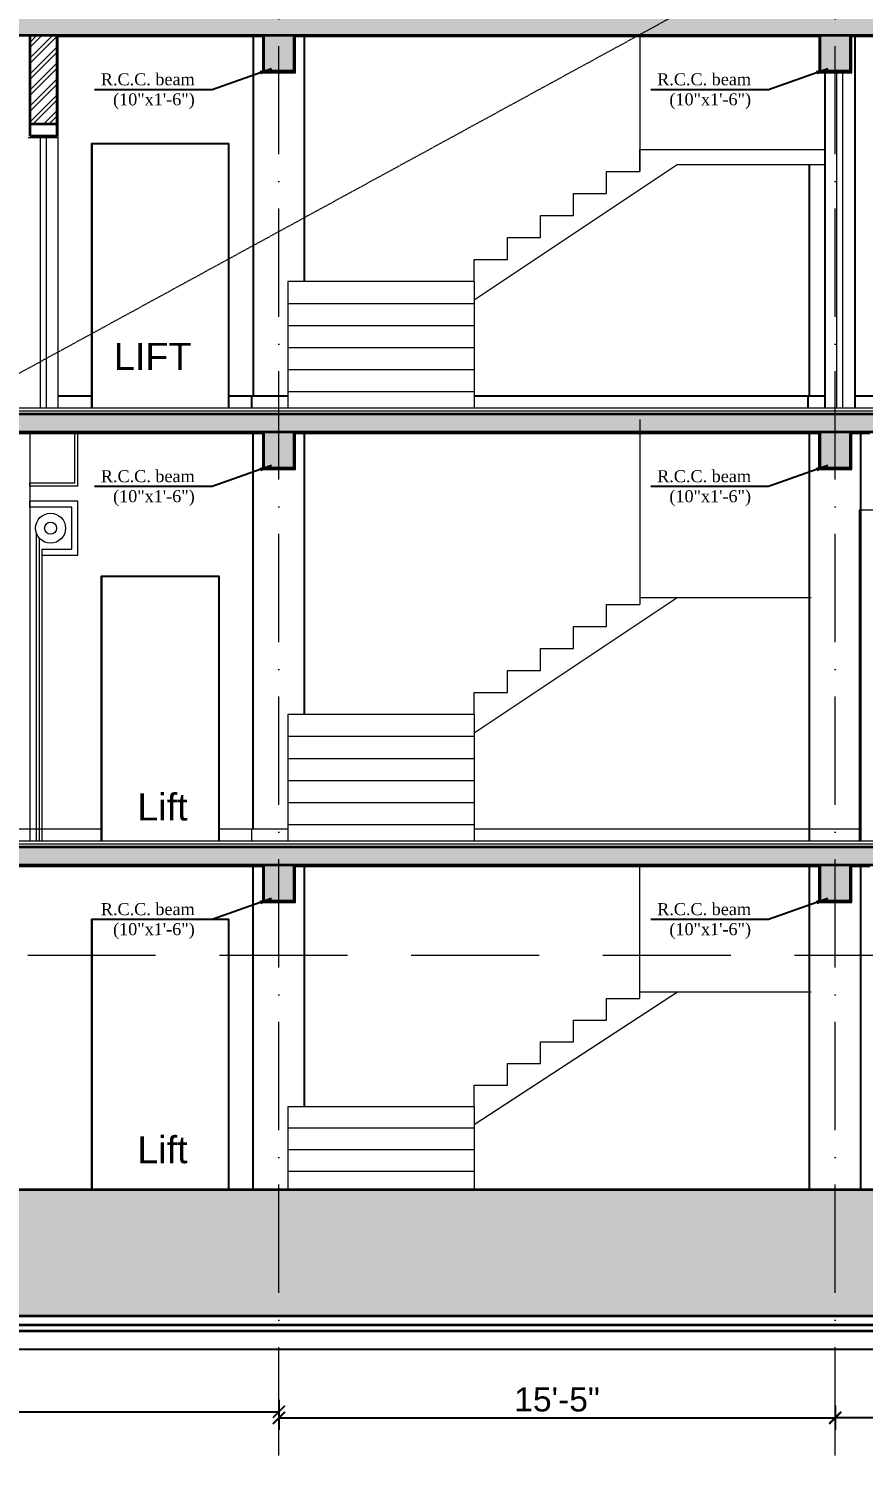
# Model space of a CAD drawing. Header units: inches. Extents: x 10755 to 33653, y -10992 to 10708.
# Drawn here: x 21098.4 to 21375.7, y -10724.7 to -10242.7 of the extents above; entities that cross this region are included whole.
import ezdxf

# ---------------------------------------------------------------- set-up
doc = ezdxf.new("R2010")
doc.units = ezdxf.units.IN
doc.header["$MEASUREMENT"] = 0
for name, pattern in [('ACAD_ISO10W100', [18, 12, -3, 0, -3]), ('DASHED', [0.75, 0.5, -0.25]), ('HIDDEN', [0.375, 0.25, -0.125])]:
    doc.linetypes.add(name, pattern=pattern)
for name, color, linetype, lineweight in [('arrow', 4, 'Continuous', 9), ('beam in plan', 241, 'HIDDEN', 20), ('centerline', 9, 'ACAD_ISO10W100', 5), ('dimension center - 8', 134, 'Continuous', 13), ('door', 15, 'Continuous', 18), ('Elevation 1', 21, 'Continuous', 25), ('elevation2', 151, 'Continuous', 18), ('elevation3', 122, 'Continuous', 25), ('hatch', 33, 'Continuous', 5), ('hatch 2', 8, 'Continuous', 13), ('hatch3', 43, 'Continuous', 5), ('Pillar', 11, 'Continuous', 25), ('PLASTER', 50, 'Continuous', 9), ('rs', 102, 'Continuous', 15), ('stair', 3, 'Continuous', 15), ('STAIRCASE', 143, 'Continuous', 15), ('text-1-4', 6, 'Continuous', 13), ('txt', 7, 'Continuous', 15), ('wall', 1, 'Continuous', 35)]:
    doc.layers.add(name, color=color, linetype=linetype, lineweight=lineweight)
doc.styles.add('arial', font='arial.ttf')
doc.styles.get("Standard").update_dxf_attribs({"font": 'arial.ttf'})
doc.dimstyles.new('1-4(p) arrow', dxfattribs={"dimtxt": 4, "dimasz": 4, "dimexe": 0, "dimexo": 0, "dimgap": 2, "dimtad": 1, "dimdec": 3, "dimzin": 0, "dimdsep": 46, "dimlunit": 4, "dimtxsty": 'arial', "dimblk": 'DOT', "dimcen": 0, "dimclrd": 4, "dimclre": 3, "dimclrt": 6, "dimadec": 0, "dimazin": 0, "dimtfac": 0.5, "dimtdec": 3, "dimtix": 1, "dimtofl": 0, "dimtmove": 0, "dimatfit": 3, "dimfxl": 0, "dimtolj": 1, "dimtzin": 0, "dimlwe": -1, "dimarcsym": 0})
doc.dimstyles.new('S8', dxfattribs={"dimscale": 8, "dimtxt": 1, "dimasz": 0.5, "dimexe": 0.5, "dimexo": 0.5, "dimgap": 0.25, "dimtad": 1, "dimzin": 3, "dimdsep": 46, "dimlunit": 4, "dimtxsty": 'Standard', "dimblk": 'ARCHTICK', "dimcen": 0, "dimclrd": 256, "dimclre": 256, "dimclrt": 6, "dimadec": 0, "dimazin": 0, "dimtfac": 0.5, "dimtix": 1, "dimtmove": 1, "dimatfit": 3, "dimfxl": 0.5, "dimfxlon": 1, "dimfrac": 1, "dimtolj": 1, "dimtzin": 0, "dimarcsym": 1})

# ---------------------------------------------------------------- blocks, each defined once
blk = doc.blocks.new('wewerr')
at = {"layer": 'hatch', "linetype": 'Continuous', "ltscale": 30}
for points in [[(193899.81, -5219.8), (193889.81, -5219.8), (193889.81, -5231.8), (193899.81, -5231.8)], [(194084.81, -5219.8), (194074.81, -5219.8), (194074.81, -5231.8), (194084.81, -5231.8)]]:
    blk.add_hatch(color=256, dxfattribs=at).paths.add_polyline_path(points)
at = {"layer": 'hatch 2', "linetype": 'Continuous', "ltscale": 30}
blk.add_hatch(color=256, dxfattribs=at).paths.add_polyline_path([(194519.81, -5219.8), (194519.81, -5213.8), (193520.81, -5213.8), (193520.81, -5219.8)])
h = blk.add_hatch(dxfattribs=at)
h.set_pattern_fill('ANSI32', color=256, scale=10, style=0)
h.set_pattern_definition([(45, (-2e-05, 421.004), (-2.65165043, 2.65165043), []), (45, (1.7677, 421.004), (-2.65165043, 2.65165043), [])])
h.paths.add_polyline_path([(193811.95, -5249.3), (193820.95, -5249.3), (193820.95, -5219.8), (193811.95, -5219.8)])
at = {"layer": 'door', "ltscale": 30}
for p, q in [((194080.37, -5343.8), (194080.37, -5231.8)), ((194082.37, -5343.8), (194082.37, -5231.8)), ((193815.52, -5343.8), (193815.52, -5253.3)), ((193817.52, -5343.8), (193817.52, -5253.3))]:
    blk.add_line(p, q, dxfattribs=at)
at = {"layer": 'Elevation 1'}
blk.add_lwpolyline([(193832.58, -5343.8), (193832.58, -5255.8), (193878.05, -5255.8), (193878.05, -5343.8)], dxfattribs=at)
at = {"layer": 'elevation3', "linetype": 'Continuous'}
for p, q in [((193832.58, -5255.8), (193832.58, -5343.8)), ((193878.05, -5255.8), (193878.05, -5343.8))]:
    blk.add_line(p, q, dxfattribs=at)
at = {"layer": 'Pillar', "linetype": 'Continuous', "ltscale": 30}
for p, q in [((193886.31, -5339.8), (193886.31, -5219.8)), ((193903.31, -5301.8), (193903.31, -5219.8)), ((194086.31, -5220.3), (194086.31, -5343.8)), ((194076.31, -5232.3), (194076.31, -5343.8)), ((194071.31, -5339.8), (194071.31, -5262.8)), ((193821.45, -5339.8), (193832.58, -5339.8)), ((193878.05, -5339.8), (193897.81, -5339.8)), ((193885.81, -5343.8), (193885.81, -5339.8)), ((193959.79, -5339.8), (194076.31, -5339.8)), ((194070.81, -5343.8), (194070.81, -5339.8)), ((194086.31, -5339.8), (194114.31, -5339.8))]:
    blk.add_line(p, q, dxfattribs=at)
at = {"layer": 'PLASTER', "linetype": 'Continuous', "ltscale": 30}
blk.add_line((193811.45, -5253.8), (193821.45, -5253.8), dxfattribs=at)
blk.add_lwpolyline([(193821.45, -5343.8), (193821.45, -5220.3), (193889.31, -5220.3), (193889.31, -5232.3), (193900.31, -5232.3), (193900.31, -5220.3), (194074.31, -5220.3), (194074.31, -5232.3), (194085.31, -5232.3), (194085.31, -5220.3), (194091.31, -5220.3), (194091.31, -5220.3), (194104.31, -5220.3), (194104.31, -5220.3), (194314.31, -5220.3), (194314.31, -5232.3), (194325.31, -5232.3), (194325.31, -5220.3), (194506.31, -5220.3), (194506.31, -5232.3), (194517.31, -5232.3), (194517.31, -5220.3)], dxfattribs=at)
at = {"layer": 'stair', "ltscale": 5}
for p, q in [((193529.81, -5343.8), (194520.81, -5343.8)), ((193529.81, -5344.8), (194520.81, -5344.8))]:
    blk.add_line(p, q, dxfattribs=at)
at = {"layer": 'STAIRCASE', "linetype": 'Continuous', "ltscale": 30}
for p, q in [((194014.8, -5219.8), (194014.8, -5262.8)), ((194014.8, -5262.8), (194014.8, -5265.14)), ((193897.81, -5301.8), (193897.81, -5343.8)), ((193959.79, -5301.8), (193897.81, -5301.8)), ((193959.79, -5301.8), (193959.79, -5343.8)), ((193959.79, -5309.14), (193897.81, -5309.14)), ((193959.79, -5316.47), (193897.81, -5316.47)), ((193959.79, -5323.8), (193897.81, -5323.8)), ((193959.79, -5331.14), (193897.81, -5331.14)), ((193959.79, -5338.47), (193897.81, -5338.47))]:
    blk.add_line(p, q, dxfattribs=at)
for points in [[(194014.8, -5265.14), (194014.8, -5257.8), (194076.31, -5257.8), (194076.31, -5257.8)], [(193959.79, -5307.81), (194027.3, -5262.8), (194076.31, -5262.8)], [(194003.79, -5272.47), (194003.79, -5265.14), (194014.8, -5265.14), (194014.8, -5265.14)], [(193992.79, -5279.8), (193992.79, -5272.47), (194003.79, -5272.47), (194003.79, -5272.47)], [(193981.79, -5287.14), (193981.79, -5279.8), (193992.79, -5279.8), (193992.79, -5279.8)], [(193970.79, -5294.47), (193970.79, -5287.14), (193981.79, -5287.14), (193981.79, -5287.14)], [(193959.79, -5301.8), (193959.79, -5294.47), (193970.79, -5294.47), (193970.79, -5294.47)]]:
    blk.add_lwpolyline(points, dxfattribs=at)
at = {"layer": 'wall', "linetype": 'Continuous', "ltscale": 30}
for p, q in [((193533.81, -5219.8), (194519.81, -5219.8)), ((193811.95, -5219.8), (193811.95, -5253.3)), ((193820.95, -5219.8), (193820.95, -5253.3)), ((193811.95, -5249.3), (193820.95, -5249.3)), ((193811.95, -5253.3), (193820.95, -5253.3))]:
    blk.add_line(p, q, dxfattribs=at)
for points in [[(193889.81, -5219.8), (193899.81, -5219.8), (193899.81, -5231.8), (193889.81, -5231.8)], [(194074.81, -5219.8), (194084.81, -5219.8), (194084.81, -5231.8), (194074.81, -5231.8)]]:
    blk.add_lwpolyline(points, close=True, dxfattribs=at)
at = {"layer": 'txt', "linetype": 'Continuous', "insert": (193852.84, -5322.15), "char_height": 9, "width": 40.9246, "attachment_point": 2, "style": 'arial'}
blk.add_mtext('LIFT', dxfattribs=at)
blk = doc.blocks.new('_Dot')
at = {"color": 0, "linetype": 'ByBlock', "lineweight": -2}
blk.add_line((-0.5, 0), (-1, 0), dxfattribs=at)
at = {"color": 0, "linetype": 'ByBlock', "const_width": 0.5}
blk.add_lwpolyline([(-0.25, 0, 1), (0.25, 0, 1)], format="xyb", close=True, dxfattribs=at)
blk = doc.blocks.new('_ArchTick')
at = {"color": 0, "const_width": 0.15}
blk.add_lwpolyline([(-0.5, -0.5), (0.5, 0.5)], dxfattribs=at)
blk = doc.blocks.new('*D3065')
at = {"layer": 'Defpoints', "color": 0, "transparency": 16777216}
for p in [(20965.46, -10672.67), (21181.46, -10689.84), (21181.46, -10702.66)]:
    blk.add_point(p, dxfattribs=at)
at = {"layer": 'dimension center - 8', "lineweight": -2, "transparency": 16777216}
for p, q in [((20965.46, -10698.66), (20965.46, -10706.66)), ((21181.46, -10698.66), (21181.46, -10706.66)), ((20965.46, -10702.66), (21181.46, -10702.66))]:
    blk.add_line(p, q, dxfattribs=at)
at = {"layer": 'dimension center - 8', "lineweight": -2, "transparency": 16777216, "xscale": 4, "yscale": 4, "zscale": 4, "rotation": 180}
blk.add_blockref('_ArchTick', (20965.46, -10702.66), dxfattribs=at)
at = {"layer": 'dimension center - 8', "lineweight": -2, "transparency": 16777216, "xscale": 4, "yscale": 4, "zscale": 4}
blk.add_blockref('_ArchTick', (21181.46, -10702.66), dxfattribs=at)
at = {"layer": 'dimension center - 8', "color": 6, "transparency": 16777216, "insert": (21073.46, -10696.57), "char_height": 8, "attachment_point": 5}
blk.add_mtext('\\A1;18\'-0"', dxfattribs=at)
blk = doc.blocks.new('*D3066')
at = {"layer": 'Defpoints', "color": 0, "transparency": 16777216}
for p in [(21366.46, -10688.04), (21181.46, -10689.84), (21366.46, -10704.67)]:
    blk.add_point(p, dxfattribs=at)
at = {"layer": 'dimension center - 8', "lineweight": -2, "transparency": 16777216}
for p, q in [((21181.46, -10700.67), (21181.46, -10708.67)), ((21366.46, -10700.67), (21366.46, -10708.67)), ((21181.46, -10704.67), (21366.46, -10704.67))]:
    blk.add_line(p, q, dxfattribs=at)
at = {"layer": 'dimension center - 8', "lineweight": -2, "transparency": 16777216, "xscale": 4, "yscale": 4, "zscale": 4, "rotation": 180}
blk.add_blockref('_ArchTick', (21181.46, -10704.67), dxfattribs=at)
at = {"layer": 'dimension center - 8', "lineweight": -2, "transparency": 16777216, "xscale": 4, "yscale": 4, "zscale": 4}
blk.add_blockref('_ArchTick', (21366.46, -10704.67), dxfattribs=at)
at = {"layer": 'dimension center - 8', "color": 6, "transparency": 16777216, "insert": (21273.96, -10698.58), "char_height": 8, "attachment_point": 5}
blk.add_mtext('\\A1;15\'-5"', dxfattribs=at)
blk = doc.blocks.new('*D3067')
at = {"layer": 'Defpoints', "color": 0, "transparency": 16777216}
for p in [(21366.46, -10688.04), (21606.46, -10691.69), (21606.46, -10704.59)]:
    blk.add_point(p, dxfattribs=at)
at = {"layer": 'dimension center - 8', "lineweight": -2, "transparency": 16777216}
for p, q in [((21366.46, -10700.59), (21366.46, -10708.59)), ((21606.46, -10700.59), (21606.46, -10708.59)), ((21366.46, -10704.59), (21606.46, -10704.59))]:
    blk.add_line(p, q, dxfattribs=at)
at = {"layer": 'dimension center - 8', "lineweight": -2, "transparency": 16777216, "xscale": 4, "yscale": 4, "zscale": 4, "rotation": 180}
blk.add_blockref('_ArchTick', (21366.46, -10704.59), dxfattribs=at)
at = {"layer": 'dimension center - 8', "lineweight": -2, "transparency": 16777216, "xscale": 4, "yscale": 4, "zscale": 4}
blk.add_blockref('_ArchTick', (21606.46, -10704.59), dxfattribs=at)
at = {"layer": 'dimension center - 8', "color": 6, "transparency": 16777216, "insert": (21486.46, -10698.5), "char_height": 8, "attachment_point": 5}
blk.add_mtext('\\A1;20\'-0"', dxfattribs=at)

msp = doc.modelspace()

# ---------------------------------------------------------------- hatches: boundary and pattern name
at = {"layer": 'hatch', "linetype": 'Continuous', "ltscale": 30}
for points in [[(21186.459, -10376.763), (21176.459, -10376.763), (21176.459, -10388.763), (21186.459, -10388.763)], [(21371.459, -10376.763), (21361.459, -10376.763), (21361.459, -10388.763), (21371.459, -10388.763)], [(21186.459, -10520.763), (21176.459, -10520.763), (21176.459, -10532.763), (21186.459, -10532.763)], [(21371.459, -10520.763), (21361.459, -10520.763), (21361.459, -10532.763), (21371.459, -10532.763)]]:
    msp.add_hatch(color=256, dxfattribs=at).paths.add_polyline_path(points)
at = {"layer": 'hatch'}
h = msp.add_hatch(color=256, dxfattribs=at)
h.dxf.hatch_style = 1
h.paths.add_polyline_path([(20807.459, -10628.763), (20807.459, -10670.763), (22046.128, -10670.763), (22046.128, -10628.763)])
at = {"layer": 'hatch 2', "linetype": 'Continuous', "ltscale": 30}
for points in [[(21806.459, -10376.763), (21806.459, -10370.763), (20807.459, -10370.763), (20807.459, -10376.763)], [(20807.459, -10514.763), (20807.459, -10520.784), (21189.459, -10521.263), (21789.959, -10520.763), (21789.959, -10514.763)]]:
    msp.add_hatch(color=256, dxfattribs=at).paths.add_polyline_path(points)

# ---------------------------------------------------------------- linework, layer by layer
at = {"layer": 'beam in plan'}
msp.add_line((23121.891, -9251.054), (19932.125, -10991.994), dxfattribs=at)
at = {"layer": 'centerline', "ltscale": 3}
for p, q in [((21181.459, -10717.182), (21181.459, -9594.487)), ((21366.459, -10717.182), (21366.459, -9594.487))]:
    msp.add_line(p, q, dxfattribs=at)
at = {"layer": 'Defpoints', "linetype": 'Continuous', "ltscale": 30}
msp.add_line((20807.459, -10681.763), (22046.128, -10681.763), dxfattribs=at)
at = {"layer": 'Elevation 1'}
for points in [[(21122.476, -10512.763), (21122.476, -10424.762), (21161.476, -10424.762), (21161.476, -10512.763)], [(21119.233, -10628.763), (21119.233, -10538.763), (21164.707, -10538.763), (21164.707, -10628.763)]]:
    msp.add_lwpolyline(points, dxfattribs=at)
at = {"layer": 'elevation2'}
msp.add_lwpolyline([(21453.238, -10402.763), (21374.459, -10402.763), (21374.459, -10512.763), (21453.238, -10512.763)], close=True, dxfattribs=at)
at = {"layer": 'elevation3', "linetype": 'Continuous'}
for p, q in [((21122.476, -10424.762), (21122.476, -10512.763)), ((21161.476, -10424.762), (21161.476, -10512.763)), ((21119.233, -10538.763), (21119.233, -10628.763)), ((21164.707, -10538.763), (21164.707, -10628.763))]:
    msp.add_line(p, q, dxfattribs=at)
at = {"layer": 'hatch3', "linetype": 'DASHED', "lineweight": 0, "ltscale": 85}
for p, q in [((20587.918, -10370.763), (22329.789, -10370.763)), ((20587.975, -10370.763), (21421.586, -10370.763)), ((20587.918, -10514.763), (22329.789, -10514.763)), ((20587.975, -10550.763), (22329.789, -10550.763))]:
    msp.add_line(p, q, dxfattribs=at)
at = {"layer": 'Pillar', "linetype": 'Continuous', "ltscale": 30}
for p, q in [((21172.959, -10508.763), (21172.959, -10377.263)), ((21189.959, -10470.763), (21189.959, -10377.263)), ((21357.959, -10512.763), (21357.959, -10377.263)), ((21374.959, -10512.763), (21374.959, -10377.263)), ((21172.959, -10628.763), (21172.959, -10520.763)), ((21189.959, -10601.163), (21189.959, -10520.763)), ((21357.959, -10628.763), (21357.959, -10520.763)), ((21374.959, -10628.763), (21374.959, -10520.763))]:
    msp.add_line(p, q, dxfattribs=at)
at = {"layer": 'PLASTER', "linetype": 'Continuous', "ltscale": 30}
for points in [[(20816.959, -10512.763), (20816.959, -10389.263), (20820.959, -10389.263), (20820.959, -10377.263), (20959.959, -10377.263), (20959.959, -10389.263), (20970.959, -10389.263), (20970.959, -10377.263), (21175.959, -10377.263), (21175.959, -10389.263), (21186.959, -10389.263), (21186.959, -10377.263), (21360.959, -10377.263), (21360.959, -10389.263), (21371.959, -10389.263), (21371.959, -10377.263), (21377.959, -10377.263)], [(20816.959, -10628.763), (20816.959, -10533.263), (20820.959, -10533.263), (20820.959, -10521.263), (20959.959, -10521.263), (20959.959, -10533.263), (20970.959, -10533.263), (20970.959, -10521.263), (21175.959, -10521.263), (21175.959, -10533.263), (21186.959, -10533.263), (21186.959, -10521.263), (21360.959, -10521.263), (21360.959, -10533.263), (21371.959, -10533.263), (21371.959, -10521.263), (21377.959, -10521.263)]]:
    msp.add_lwpolyline(points, dxfattribs=at)
at = {"layer": 'rs', "linetype": 'Continuous'}
for p, q in [((21098.607, -10376.763), (21098.607, -10512.763)), ((21113.607, -10393.763), (21113.607, -10376.763)), ((21114.607, -10394.763), (21114.607, -10376.763)), ((21113.607, -10393.763), (21098.607, -10393.763)), ((21098.607, -10394.763), (21098.607, -10393.763)), ((21114.607, -10394.763), (21098.607, -10394.763)), ((21114.607, -10399.763), (21098.607, -10399.763)), ((21098.607, -10401.763), (21098.607, -10399.763)), ((21114.607, -10417.763), (21114.607, -10399.763)), ((21112.607, -10401.763), (21098.607, -10401.763)), ((21112.607, -10415.763), (21112.607, -10401.763)), ((21100.847, -10512.763), (21100.847, -10410.488)), ((21101.847, -10417.763), (21101.847, -10412.133)), ((21101.847, -10512.763), (21101.847, -10417.763)), ((21102.607, -10415.763), (21112.607, -10415.763)), ((21102.607, -10415.763), (21102.607, -10417.763)), ((21102.607, -10417.763), (21114.607, -10417.763)), ((21102.607, -10417.763), (21102.607, -10512.763))]:
    msp.add_line(p, q, dxfattribs=at)
for radius in [5, 2]:
    msp.add_circle((21105.54, -10408.763), radius, dxfattribs=at)
at = {"layer": 'stair', "ltscale": 5}
for p, q in [((20816.959, -10508.763), (21122.476, -10508.763)), ((21161.476, -10508.763), (21184.459, -10508.763)), ((21172.459, -10512.763), (21172.459, -10508.763)), ((21246.444, -10508.763), (21374.459, -10508.763)), ((20746.963, -10512.763), (21806.959, -10512.763)), ((20747.463, -10513.763), (21806.459, -10513.763))]:
    msp.add_line(p, q, dxfattribs=at)
at = {"layer": 'STAIRCASE', "linetype": 'Continuous', "ltscale": 30}
for p, q in [((21301.458, -10372.608), (21301.458, -10431.763)), ((21246.444, -10476.772), (21313.958, -10431.763)), ((21301.458, -10431.763), (21358.459, -10431.763)), ((21301.458, -10431.763), (21301.458, -10434.096)), ((21184.459, -10470.763), (21184.459, -10512.763)), ((21246.444, -10470.763), (21184.459, -10470.763)), ((21246.444, -10470.763), (21246.444, -10512.763)), ((21246.444, -10478.096), (21184.459, -10478.096)), ((21246.444, -10485.429), (21184.459, -10485.429)), ((21246.444, -10492.763), (21184.459, -10492.763)), ((21246.444, -10500.096), (21184.459, -10500.096)), ((21246.444, -10507.429), (21184.459, -10507.429)), ((21301.48, -10514.763), (21358.569, -10514.763)), ((21301.48, -10565.163), (21301.48, -10520.763)), ((21246.444, -10607.137), (21313.978, -10562.963)), ((21301.48, -10562.963), (21358.459, -10562.963)), ((21246.444, -10601.163), (21184.459, -10601.163)), ((21184.459, -10601.163), (21184.459, -10628.763)), ((21246.444, -10601.163), (21246.444, -10628.763)), ((21246.444, -10608.363), (21184.459, -10608.363)), ((21246.444, -10615.563), (21184.459, -10615.563)), ((21246.444, -10622.763), (21184.459, -10622.763))]:
    msp.add_line(p, q, dxfattribs=at)
for points in [[(21290.444, -10441.429), (21290.444, -10434.096), (21301.458, -10434.096), (21301.458, -10434.096)], [(21279.444, -10448.763), (21279.444, -10441.429), (21290.444, -10441.429), (21290.444, -10441.429)], [(21268.444, -10456.096), (21268.444, -10448.763), (21279.444, -10448.763), (21279.444, -10448.763)], [(21257.444, -10463.429), (21257.444, -10456.096), (21268.444, -10456.096), (21268.444, -10456.096)], [(21246.444, -10470.763), (21246.444, -10463.429), (21257.444, -10463.429), (21257.444, -10463.429)], [(21290.444, -10572.363), (21290.444, -10565.163), (21301.444, -10565.163)], [(21279.444, -10579.563), (21279.444, -10572.363), (21290.444, -10572.363)], [(21268.444, -10586.763), (21268.444, -10579.563), (21279.444, -10579.563)], [(21257.444, -10593.963), (21257.444, -10586.763), (21268.444, -10586.763)], [(21246.444, -10601.163), (21246.444, -10593.963), (21257.444, -10593.963)]]:
    msp.add_lwpolyline(points, dxfattribs=at)
at = {"layer": 'wall', "linetype": 'Continuous', "ltscale": 30}
for p, q in [((20807.459, -10370.763), (21189.459, -10370.763)), ((21189.459, -10370.763), (21806.459, -10370.763)), ((21358.459, -10370.763), (21806.459, -10370.763)), ((20807.459, -10376.763), (21806.459, -10376.763)), ((20807.459, -10514.763), (21189.459, -10514.763)), ((21189.459, -10514.763), (21806.459, -10514.763)), ((20807.459, -10520.763), (21189.459, -10520.763)), ((21189.459, -10520.763), (21806.459, -10520.763)), ((20807.459, -10628.763), (22082.409, -10628.763)), ((20807.459, -10670.763), (22046.128, -10670.763)), ((20807.459, -10673.763), (22046.128, -10673.763)), ((20807.459, -10675.763), (22046.128, -10675.763))]:
    msp.add_line(p, q, dxfattribs=at)
for points in [[(21176.459, -10376.763), (21186.459, -10376.763), (21186.459, -10388.763), (21176.459, -10388.763)], [(21361.459, -10376.763), (21371.459, -10376.763), (21371.459, -10388.763), (21361.459, -10388.763)], [(21176.459, -10520.763), (21186.459, -10520.763), (21186.459, -10532.763), (21176.459, -10532.763)], [(21361.459, -10520.763), (21371.459, -10520.763), (21371.459, -10532.763), (21361.459, -10532.763)]]:
    msp.add_lwpolyline(points, close=True, dxfattribs=at)

# ---------------------------------------------------------------- block references
at = {"layer": 'wall', "linetype": 'Continuous'}
msp.add_blockref('wewerr', (-172713.346, -5024.96), dxfattribs=at)

# ---------------------------------------------------------------- texts
at = {"layer": 'text-1-4', "ltscale": 50, "char_height": 4, "width": 33.30159, "attachment_point": 3, "rotation": 0.07366}
for insert in [(21153.464, -10257.437), (21338.464, -10257.437), (21153.464, -10389.437), (21338.464, -10389.437), (21153.464, -10533.437), (21338.464, -10533.437)]:
    msp.add_mtext('{\\fTimes New Roman|b0|i0|c0|p18;R.C.C. beam (10"x1\'-6")}', dxfattribs=dict(at, insert=insert))
at = {"layer": 'txt', "linetype": 'Continuous', "char_height": 9, "width": 40.92458, "attachment_point": 2, "style": 'arial'}
for insert in [(21142.739, -10496.981), (21142.739, -10610.981)]:
    msp.add_mtext('Lift', dxfattribs=dict(at, insert=insert))

# ---------------------------------------------------------------- dimensions: what is measured, and where the dimension line sits
at = {"layer": 'dimension center - 8'}
for base, p1, p2, picture, middle in [((21181.459, -10702.659), (20965.459, -10672.674), (21181.459, -10689.84), '*D3065', (21073.459, -10696.575)), ((21366.459, -10704.667), (21181.459, -10689.84), (21366.459, -10688.044), '*D3066', (21273.959, -10698.582)), ((21606.459, -10704.588), (21366.459, -10688.044), (21606.459, -10691.686), '*D3067', (21486.459, -10698.504))]:
    dim = msp.add_linear_dim(base=base, p1=p1, p2=p2, dimstyle='S8', dxfattribs=at)
    dim.commit()
    dim.dimension.update_dxf_attribs({"geometry": picture, "text_midpoint": middle})

# ---------------------------------------------------------------- leaders
at = {"layer": 'arrow'}
for points in [[(21179.046, -10255.937), (21159.323, -10262.915), (21120.153, -10262.915)], [(21364.046, -10255.937), (21344.323, -10262.915), (21305.153, -10262.915)], [(21179.046, -10387.937), (21159.323, -10394.915), (21120.153, -10394.915)], [(21364.046, -10387.937), (21344.323, -10394.915), (21305.153, -10394.915)], [(21179.046, -10531.937), (21159.323, -10538.915), (21120.153, -10538.915)], [(21364.046, -10531.937), (21344.323, -10538.915), (21305.153, -10538.915)]]:
    msp.add_leader(points, dimstyle='1-4(p) arrow', override={"dimtad": 0}, dxfattribs=at)

doc.saveas('drawing.dxf')
